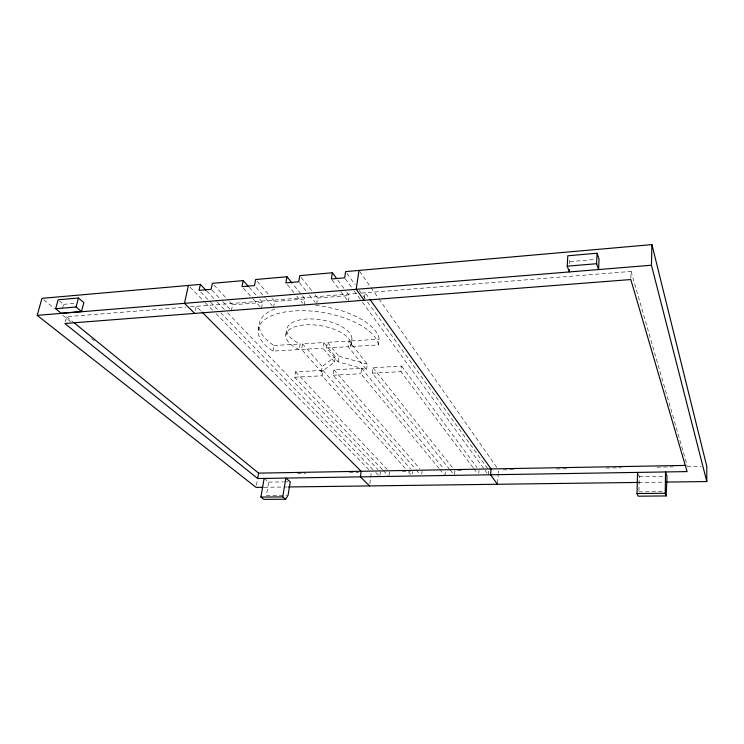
<?xml version="1.0" encoding="UTF-8"?>
<svg xmlns="http://www.w3.org/2000/svg" width="744" height="744" viewBox="0 0 744 744"><rect width="100%" height="100%" fill="white"/><g stroke="black" fill="none" stroke-linecap="round" stroke-linejoin="round"><path stroke-width="0.56" stroke-dasharray="3.72 2.79" d="M638.91 490.798L639.263 476.653L637.98 473.463M630.847 278.386L631.061 271.421L360.58 293.145M569.867 263.897L569.262 259.665M497.531 483.163L498.238 474.356M498.331 473.258L498.508 471.054M488.38 474.867L488.78 470.134L367.322 301.701M478.792 473.138L479.043 470.301M454.584 474.477L454.947 470.729L462.982 470.589M444.949 475.565L445.331 471.836M421.746 474.095L422.053 471.315M412.474 473.788L412.734 471.473M389.084 475.323L389.512 471.891M473.082 467.641L400.997 371.675L401.686 366.132L372.986 367.676L372.242 373.172L449.395 469.083M379.961 475.472L380.398 472.049M369.861 483.637L371.358 472.208M378.426 344.937L377.933 342.77A60.924 27.035 9.4 0 0 294.968 310.88A60.924 27.035 9.4 0 0 270.118 349.15L272.983 351.103L299.237 349.568L300.176 343.961L299.386 343.607A32.931 14.759 9.4 0 1 306.742 319.037A32.931 14.759 9.4 0 1 351.707 340.436L350.712 346.555L378.426 344.937L379.208 339.199L378.715 337.004A60.785 27.268 9.4 0 0 315.642 305.449M366.513 369.647L367.276 364.123L349.094 341.012L327.425 342.324L326.542 347.969L338.102 361.826L366.513 369.647L348.257 346.704L349.094 341.012M439.053 468.422L360.896 373.767L361.658 368.289L333.954 369.777L333.135 375.209L415.44 468.999M364.439 298.13L365.174 292.736L369.247 298.428M350.712 346.555L351.921 339.013M338.102 361.826L338.939 356.274L327.425 342.324M348.359 301.58L349.262 295.526L346.555 291.881M334.586 362.012L335.432 356.469L323.845 342.538L302.548 343.821L301.618 349.429L321.389 371.916L334.586 362.012L322.952 348.183L323.845 342.538M321.389 371.916L322.245 366.476L335.432 356.469M405.22 468.311L322.087 375.785L322.933 370.373L295.535 371.851L294.633 377.217L382.556 469.743M316.618 304.045L317.604 298.046L314.033 293.564M304.129 305.012L305.133 299.032L292.764 283.892M264.139 478.429L268.686 482.131L266.389 495.597L286.905 495.392M285.845 334.967L286.831 329.257M256.438 485.19L257.396 479.703M272.983 351.103L273.978 345.542L271.123 343.579A60.785 27.268 9.4 0 1 274.862 309.02M273.597 307.384L274.676 301.459L271.625 297.953M261.479 308.323L262.576 302.427L258.856 298.232M258.159 330.206L259.219 324.496M231.393 310.648L232.556 304.817L229.45 301.506M195.356 310.378L196.221 306.314L201.15 311.234M65.36 321.548L66.653 316.693L185.814 307.151M62.394 308.769L63.603 304.324L59.669 301.069M63.603 304.324L74.846 303.366M569.997 261.609L595.684 259.423M190.436 306.779L359.417 293.238M232.556 304.817L262.576 302.427M274.676 301.459L305.133 299.032M317.604 298.046L349.262 295.526M273.978 345.542L300.176 343.961M351.54 340.864L379.208 339.199M301.618 349.429L322.952 348.183M326.542 347.969L348.257 346.704M294.633 377.217L322.087 375.785M333.135 375.209L360.896 373.767M372.242 373.172L400.997 371.675M297.563 473.519L305.635 473.37M349.447 472.598L358.673 472.431M402.29 471.659L410.418 471.519M503.223 469.873L515.945 469.65M556.419 468.934L567.988 468.729M606.155 468.05L621.194 467.79M657.045 467.158L673.236 466.869M687.112 466.618L700.988 466.376M268.686 482.131L283.436 481.907M284.571 481.898L287.974 481.842M639.263 476.653L663.518 476.29M264.157 487.283L287.324 486.985M638.557 482.438L664.001 482.112M638.882 491.886L664.448 491.635M338.939 356.274L367.276 364.123M299.237 349.568L298.446 349.206A33.006 14.629 9.4 0 1 305.775 324.849A33.006 14.629 9.4 0 1 350.87 346.137M66.653 316.693L72.94 321.817M43.766 299.813L54.582 308.602M62.701 315.196L70.82 321.789M91.549 338.65L94.255 340.845M190.027 287.1L204.665 302.045M205.474 302.873L212.793 310.341M216.048 313.661L368.912 469.715M200.666 292.011L209.538 301.162M210.347 301.99L220.029 311.969M220.838 312.806L374.976 471.631M375.785 472.459L379.821 476.616M206.758 291.09L216.402 301.143M217.211 301.99L224.446 309.523M227.655 312.88L377.989 469.538M211.9 290.132L219.694 298.344M222.819 301.627L229.831 309.011M383.355 470.58L388.145 475.63M213.919 284.98L226.343 298.204M295.535 371.851L387.14 469.362M243.521 288.328L252.495 298.325M253.248 299.153L259.982 306.649M408.326 471.77L410.651 474.365M249.166 287.324L258.103 297.395M322.933 370.373L410.437 468.887M256.001 287.333L265.18 297.786M265.952 298.66L272.072 305.635M416.203 469.864L420.016 474.207M302.548 343.821L322.245 366.476M257.154 281.279L268.584 294.438M333.954 369.777L419.774 468.683M287.324 284.664L293.899 292.625M296.819 296.168L302.668 303.245M439.788 469.315L444.214 474.672M361.658 368.289L443.954 469.101M299.432 282.673L306.593 291.583M309.458 295.145L315.186 302.259M450.129 469.985L453.766 474.505M301.199 277.428L313.326 292.662M372.986 367.676L452.798 468.023M332.057 279.884L340.203 290.737M340.882 291.639L347.681 300.678M473.77 468.562L477.239 473.175M337.767 280.042L345.886 290.969M401.686 366.132L476.969 467.511M345.337 278.777L353.549 290.03M354.237 290.969L361.77 301.292M362.449 302.231L484.279 469.241M484.967 470.18L487.013 472.989M346.964 273.476L355.111 284.766M359.185 290.411L366.643 300.762M359.65 271.365L370.279 286.57M370.949 287.519L378.259 297.972M378.928 298.921L497.262 468.06M631.061 271.421L687.14 465.391"/><path stroke-width="1.12" d="M666.168 495.941L665.22 493.281L665.527 471.956L666.987 476.244L666.168 495.941L638.12 496.183L637.013 493.542L637.552 472.403M666.317 482.075L706.8 481.554L651.456 265.236L651.911 244.609L345.607 271.597L344.658 277.838L331.378 278.981L332.363 272.76L299.776 275.633L298.716 281.781L285.863 282.887L286.952 276.759L255.629 279.521L254.476 285.584L242.023 286.654L243.204 280.618L212.365 283.334L211.119 289.314L199.048 290.346L200.322 284.394L41.962 298.344L37.2 315.354L256.048 487.385L263.004 487.301M597.079 253.23L599.041 259.144L598.576 269.551L596.604 263.711L597.079 253.23L567.802 255.778L567.198 266.166L569.411 271.932L569.541 269.635M358.98 270.416L356.19 289.323L364.132 300.278M285.631 499.205L282.757 496.88L285.845 478.076L290.253 481.814L288.049 495.374L285.631 499.205L263.887 499.391L260.912 497.085L264.139 478.429M257.675 478.531L64.84 323.491L630.81 279.549L687.103 471.603L257.675 478.531L258.614 473.138L73.833 322.543M188.399 285.445L184.484 303.338L194.705 313.419M81.505 311.559L83.849 302.603L78.455 298L58.097 299.767L55.651 308.714L61.194 313.215L81.505 311.559L76.065 307.002L55.651 308.714M76.065 307.002L78.455 298M567.198 266.166L596.604 263.711M37.2 315.354L651.456 265.236M258.614 473.138L685.977 465.409M288.486 486.967L638.557 482.438M260.912 497.085L282.757 496.88M637.013 493.542L665.22 493.281M369.563 485.916L360.394 476.876L361.147 471.287L201.968 312.062M200.322 284.394L205.958 290.253M243.204 280.618L248.422 286.487M286.952 276.759L292.039 282.999M332.363 272.76L336.418 278.219M497.438 484.26L490.566 474.774L491.059 468.934L369.889 299.33M651.911 244.609L706.772 466.274L706.8 481.554"/></g></svg>
